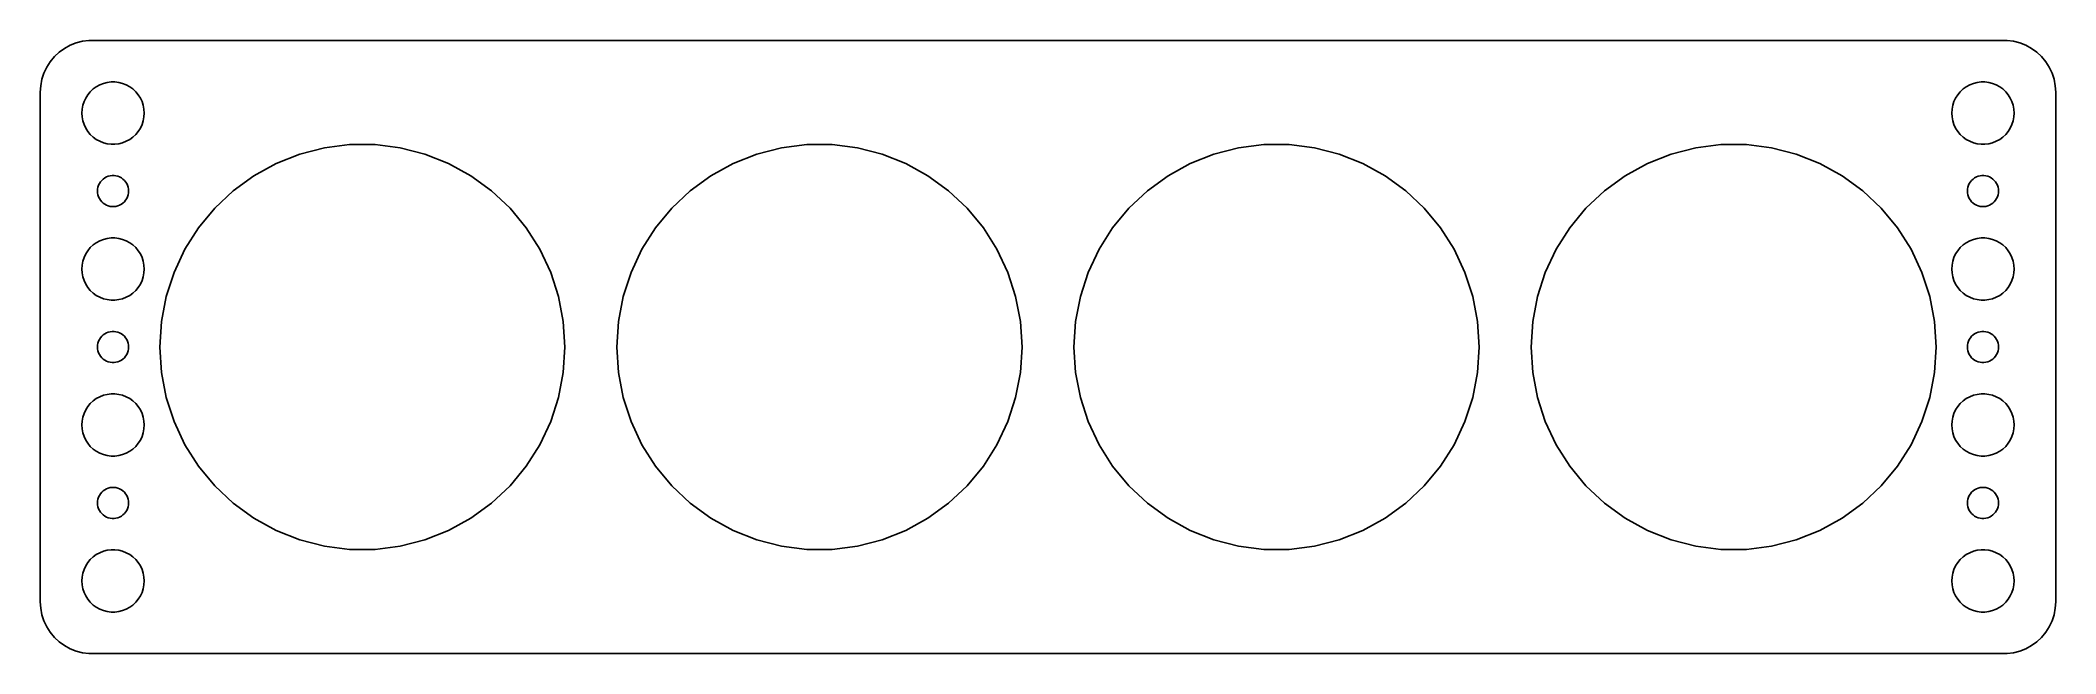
# Model space of a CAD drawing. Header units: metres. Extents: x -97 to 97, y -29 to 29.
import ezdxf

# ---------------------------------------------------------------- set-up
doc = ezdxf.new("R2010")
doc.units = ezdxf.units.M

msp = doc.modelspace()

# ---------------------------------------------------------------- linework, layer by layer
for p, q in [((-93.5451, 29.2553), (-94.1289, 29.0241)), ((-92.9369, 29.4114), (-93.5451, 29.2553)), ((-92.3139, 29.4901), (-92.9369, 29.4114)), ((92.3139, 29.4901), (-92.3139, 29.4901)), ((92.9369, 29.4114), (92.3139, 29.4901)), ((93.5451, 29.2553), (92.9369, 29.4114)), ((94.1289, 29.0241), (93.5451, 29.2553)), ((-96.0451, 27.4389), (-96.3815, 26.9088)), ((-95.6448, 27.9227), (-96.0451, 27.4389)), ((-95.1871, 28.3526), (-95.6448, 27.9227)), ((-94.6791, 28.7216), (-95.1871, 28.3526)), ((-94.1289, 29.0241), (-94.6791, 28.7216)), ((94.6791, 28.7216), (94.1289, 29.0241)), ((95.1871, 28.3526), (94.6791, 28.7216)), ((95.6448, 27.9227), (95.1871, 28.3526)), ((96.0451, 27.4389), (95.6448, 27.9227)), ((96.3815, 26.9088), (96.0451, 27.4389)), ((-96.8429, 25.7434), (-96.9606, 25.1267)), ((-96.6489, 26.3406), (-96.8429, 25.7434)), ((-96.3815, 26.9088), (-96.6489, 26.3406)), ((-91.2773, 25.2145), (-90.927, 25.3532)), ((-90.927, 25.3532), (-90.5621, 25.4469)), ((-90.5621, 25.4469), (-90.1884, 25.4941)), ((-90.1884, 25.4941), (-89.8116, 25.4941)), ((-89.8116, 25.4941), (-89.4379, 25.4469)), ((-89.4379, 25.4469), (-89.073, 25.3532)), ((-89.073, 25.3532), (-88.7227, 25.2145)), ((88.7227, 25.2145), (89.073, 25.3532)), ((89.073, 25.3532), (89.4379, 25.4469)), ((89.4379, 25.4469), (89.8116, 25.4941)), ((89.8116, 25.4941), (90.1884, 25.4941)), ((90.1884, 25.4941), (90.5621, 25.4469)), ((90.5621, 25.4469), (90.927, 25.3532)), ((90.927, 25.3532), (91.2773, 25.2145)), ((96.6489, 26.3406), (96.3815, 26.9088)), ((96.8429, 25.7434), (96.6489, 26.3406)), ((96.9606, 25.1267), (96.8429, 25.7434)), ((-96.9606, 25.1267), (-97, 24.5)), ((-97, 24.5), (-97, -24.5)), ((-92.9057, 23.2461), (-92.7893, 23.6044)), ((-92.7893, 23.6044), (-92.6289, 23.9453)), ((-92.6289, 23.9453), (-92.427, 24.2634)), ((-92.427, 24.2634), (-92.1869, 24.5536)), ((-92.1869, 24.5536), (-91.9123, 24.8115)), ((-91.9123, 24.8115), (-91.6075, 25.033)), ((-91.6075, 25.033), (-91.2773, 25.2145)), ((-88.7227, 25.2145), (-88.3925, 25.033)), ((-88.3925, 25.033), (-88.0877, 24.8115)), ((-88.0877, 24.8115), (-87.8131, 24.5536)), ((-87.8131, 24.5536), (-87.573, 24.2634)), ((-87.573, 24.2634), (-87.3711, 23.9453)), ((-87.3711, 23.9453), (-87.2107, 23.6044)), ((-87.2107, 23.6044), (-87.0943, 23.2461)), ((87.0943, 23.2461), (87.2107, 23.6044)), ((87.2107, 23.6044), (87.3711, 23.9453)), ((87.3711, 23.9453), (87.573, 24.2634)), ((87.573, 24.2634), (87.8131, 24.5536)), ((87.8131, 24.5536), (88.0877, 24.8115)), ((88.0877, 24.8115), (88.3925, 25.033)), ((88.3925, 25.033), (88.7227, 25.2145)), ((91.2773, 25.2145), (91.6075, 25.033)), ((91.6075, 25.033), (91.9123, 24.8115)), ((91.9123, 24.8115), (92.1869, 24.5536)), ((92.1869, 24.5536), (92.427, 24.2634)), ((92.427, 24.2634), (92.6289, 23.9453)), ((92.6289, 23.9453), (92.7893, 23.6044)), ((92.7893, 23.6044), (92.9057, 23.2461)), ((97, 24.5), (96.9606, 25.1267)), ((97, -24.5), (97, 24.5)), ((-93, 22.5), (-92.9763, 22.876)), ((-92.9763, 22.124), (-93, 22.5)), ((-92.9763, 22.876), (-92.9057, 23.2461)), ((-92.9057, 21.7539), (-92.9763, 22.124)), ((-92.7893, 21.3956), (-92.9057, 21.7539)), ((-92.6289, 21.0547), (-92.7893, 21.3956)), ((-87.2107, 21.3956), (-87.3711, 21.0547)), ((-87.0943, 21.7539), (-87.2107, 21.3956)), ((-87.0943, 23.2461), (-87.0237, 22.876)), ((-87.0237, 22.124), (-87.0943, 21.7539)), ((-87.0237, 22.876), (-87, 22.5)), ((-87, 22.5), (-87.0237, 22.124)), ((87, 22.5), (87.0237, 22.876)), ((87.0237, 22.124), (87, 22.5)), ((87.0237, 22.876), (87.0943, 23.2461)), ((87.0943, 21.7539), (87.0237, 22.124)), ((87.2107, 21.3956), (87.0943, 21.7539)), ((87.3711, 21.0547), (87.2107, 21.3956)), ((92.7893, 21.3956), (92.6289, 21.0547)), ((92.9057, 21.7539), (92.7893, 21.3956)), ((92.9057, 23.2461), (92.9763, 22.876)), ((92.9763, 22.124), (92.9057, 21.7539)), ((92.9763, 22.876), (93, 22.5)), ((93, 22.5), (92.9763, 22.124)), ((-92.427, 20.7366), (-92.6289, 21.0547)), ((-92.1869, 20.4464), (-92.427, 20.7366)), ((-91.9123, 20.1884), (-92.1869, 20.4464)), ((-91.6075, 19.967), (-91.9123, 20.1884)), ((-91.2773, 19.7855), (-91.6075, 19.967)), ((-90.927, 19.6468), (-91.2773, 19.7855)), ((-90.5621, 19.5531), (-90.927, 19.6468)), ((-90.1884, 19.5059), (-90.5621, 19.5531)), ((-89.8116, 19.5059), (-90.1884, 19.5059)), ((-89.4379, 19.5531), (-89.8116, 19.5059)), ((-89.073, 19.6468), (-89.4379, 19.5531)), ((-88.7227, 19.7855), (-89.073, 19.6468)), ((-88.3925, 19.967), (-88.7227, 19.7855)), ((-88.0877, 20.1884), (-88.3925, 19.967)), ((-87.8131, 20.4464), (-88.0877, 20.1884)), ((-87.573, 20.7366), (-87.8131, 20.4464)), ((-87.3711, 21.0547), (-87.573, 20.7366)), ((-69.6539, 19.1546), (-67.2244, 19.4615)), ((-67.2244, 19.4615), (-64.7756, 19.4615)), ((-64.7756, 19.4615), (-62.3461, 19.1546)), ((-25.6539, 19.1546), (-23.2244, 19.4615)), ((-23.2244, 19.4615), (-20.7756, 19.4615)), ((-20.7756, 19.4615), (-18.3461, 19.1546)), ((18.3461, 19.1546), (20.7756, 19.4615)), ((20.7756, 19.4615), (23.2244, 19.4615)), ((23.2244, 19.4615), (25.6539, 19.1546)), ((62.3461, 19.1546), (64.7756, 19.4615)), ((64.7756, 19.4615), (67.2244, 19.4615)), ((67.2244, 19.4615), (69.6539, 19.1546)), ((87.573, 20.7366), (87.3711, 21.0547)), ((87.8131, 20.4464), (87.573, 20.7366)), ((88.0877, 20.1884), (87.8131, 20.4464)), ((88.3925, 19.967), (88.0877, 20.1884)), ((88.7227, 19.7855), (88.3925, 19.967)), ((89.073, 19.6468), (88.7227, 19.7855)), ((89.4379, 19.5531), (89.073, 19.6468)), ((89.8116, 19.5059), (89.4379, 19.5531)), ((90.1884, 19.5059), (89.8116, 19.5059)), ((90.5621, 19.5531), (90.1884, 19.5059)), ((90.927, 19.6468), (90.5621, 19.5531)), ((91.2773, 19.7855), (90.927, 19.6468)), ((91.6075, 19.967), (91.2773, 19.7855)), ((91.9123, 20.1884), (91.6075, 19.967)), ((92.1869, 20.4464), (91.9123, 20.1884)), ((92.427, 20.7366), (92.1869, 20.4464)), ((92.6289, 21.0547), (92.427, 20.7366)), ((-76.4486, 16.4644), (-74.3027, 17.6441)), ((-74.3027, 17.6441), (-72.0258, 18.5456)), ((-72.0258, 18.5456), (-69.6539, 19.1546)), ((-62.3461, 19.1546), (-59.9742, 18.5456)), ((-59.9742, 18.5456), (-57.6973, 17.6441)), ((-57.6973, 17.6441), (-55.5514, 16.4644)), ((-32.4486, 16.4644), (-30.3027, 17.6441)), ((-30.3027, 17.6441), (-28.0258, 18.5456)), ((-28.0258, 18.5456), (-25.6539, 19.1546)), ((-18.3461, 19.1546), (-15.9742, 18.5456)), ((-15.9742, 18.5456), (-13.6973, 17.6441)), ((-13.6973, 17.6441), (-11.5514, 16.4644)), ((11.5514, 16.4644), (13.6973, 17.6441)), ((13.6973, 17.6441), (15.9742, 18.5456)), ((15.9742, 18.5456), (18.3461, 19.1546)), ((25.6539, 19.1546), (28.0258, 18.5456)), ((28.0258, 18.5456), (30.3027, 17.6441)), ((30.3027, 17.6441), (32.4486, 16.4644)), ((55.5514, 16.4644), (57.6973, 17.6441)), ((57.6973, 17.6441), (59.9742, 18.5456)), ((59.9742, 18.5456), (62.3461, 19.1546)), ((69.6539, 19.1546), (72.0258, 18.5456)), ((72.0258, 18.5456), (74.3027, 17.6441)), ((74.3027, 17.6441), (76.4486, 16.4644)), ((-91.4529, 15.373), (-91.3947, 15.5522)), ((-91.3947, 15.5522), (-91.3145, 15.7226)), ((-91.3145, 15.7226), (-91.2135, 15.8817)), ((-91.2135, 15.8817), (-91.0934, 16.0268)), ((-91.0934, 16.0268), (-90.9561, 16.1558)), ((-90.9561, 16.1558), (-90.8037, 16.2665)), ((-90.8037, 16.2665), (-90.6387, 16.3572)), ((-90.6387, 16.3572), (-90.4635, 16.4266)), ((-90.4635, 16.4266), (-90.2811, 16.4734)), ((-90.2811, 16.4734), (-90.0942, 16.497)), ((-90.0942, 16.497), (-89.9058, 16.497)), ((-89.9058, 16.497), (-89.7189, 16.4734)), ((-89.7189, 16.4734), (-89.5365, 16.4266)), ((-89.5365, 16.4266), (-89.3613, 16.3572)), ((-89.3613, 16.3572), (-89.1963, 16.2665)), ((-89.1963, 16.2665), (-89.0439, 16.1558)), ((-89.0439, 16.1558), (-88.9065, 16.0268)), ((-88.9065, 16.0268), (-88.7865, 15.8817)), ((-88.7865, 15.8817), (-88.6855, 15.7226)), ((-88.6855, 15.7226), (-88.6053, 15.5522)), ((-88.6053, 15.5522), (-88.5471, 15.373)), ((-78.4298, 15.025), (-76.4486, 16.4644)), ((-55.5514, 16.4644), (-53.5702, 15.025)), ((-34.4298, 15.025), (-32.4486, 16.4644)), ((-11.5514, 16.4644), (-9.57022, 15.025)), ((9.57022, 15.025), (11.5514, 16.4644)), ((32.4486, 16.4644), (34.4298, 15.025)), ((53.5702, 15.025), (55.5514, 16.4644)), ((76.4486, 16.4644), (78.4298, 15.025)), ((88.5471, 15.373), (88.6053, 15.5522)), ((88.6053, 15.5522), (88.6855, 15.7226)), ((88.6855, 15.7226), (88.7865, 15.8817)), ((88.7865, 15.8817), (88.9065, 16.0268)), ((88.9065, 16.0268), (89.0439, 16.1558)), ((89.0439, 16.1558), (89.1963, 16.2665)), ((89.1963, 16.2665), (89.3613, 16.3572)), ((89.3613, 16.3572), (89.5365, 16.4266)), ((89.5365, 16.4266), (89.7189, 16.4734)), ((89.7189, 16.4734), (89.9058, 16.497)), ((89.9058, 16.497), (90.0942, 16.497)), ((90.0942, 16.497), (90.2811, 16.4734)), ((90.2811, 16.4734), (90.4635, 16.4266)), ((90.4635, 16.4266), (90.6387, 16.3572)), ((90.6387, 16.3572), (90.8037, 16.2665)), ((90.8037, 16.2665), (90.9561, 16.1558)), ((90.9561, 16.1558), (91.0934, 16.0268)), ((91.0934, 16.0268), (91.2135, 15.8817)), ((91.2135, 15.8817), (91.3145, 15.7226)), ((91.3145, 15.7226), (91.3947, 15.5522)), ((91.3947, 15.5522), (91.4529, 15.373)), ((-91.5, 15), (-91.4882, 15.188)), ((-91.4882, 14.812), (-91.5, 15)), ((-91.4882, 15.188), (-91.4529, 15.373)), ((-91.4529, 14.627), (-91.4882, 14.812)), ((-91.3947, 14.4478), (-91.4529, 14.627)), ((-91.3145, 14.2774), (-91.3947, 14.4478)), ((-91.2135, 14.1183), (-91.3145, 14.2774)), ((-91.0934, 13.9732), (-91.2135, 14.1183)), ((-90.9561, 13.8442), (-91.0934, 13.9732)), ((-90.8037, 13.7335), (-90.9561, 13.8442)), ((-90.6387, 13.6427), (-90.8037, 13.7335)), ((-90.4635, 13.5734), (-90.6387, 13.6427)), ((-89.3613, 13.6427), (-89.5365, 13.5734)), ((-89.1963, 13.7335), (-89.3613, 13.6427)), ((-89.0439, 13.8442), (-89.1963, 13.7335)), ((-88.9065, 13.9732), (-89.0439, 13.8442)), ((-88.7865, 14.1183), (-88.9065, 13.9732)), ((-88.6855, 14.2774), (-88.7865, 14.1183)), ((-88.6053, 14.4478), (-88.6855, 14.2774)), ((-88.5471, 14.627), (-88.6053, 14.4478)), ((-88.5471, 15.373), (-88.5118, 15.188)), ((-88.5118, 14.812), (-88.5471, 14.627)), ((-88.5118, 15.188), (-88.5, 15)), ((-88.5, 15), (-88.5118, 14.812)), ((-80.2149, 13.3487), (-78.4298, 15.025)), ((-53.5702, 15.025), (-51.7851, 13.3487)), ((-36.2149, 13.3487), (-34.4298, 15.025)), ((-9.57022, 15.025), (-7.78511, 13.3487)), ((7.78511, 13.3487), (9.57022, 15.025)), ((34.4298, 15.025), (36.2149, 13.3487)), ((51.7851, 13.3487), (53.5702, 15.025)), ((78.4298, 15.025), (80.2149, 13.3487)), ((88.5, 15), (88.5118, 15.188)), ((88.5118, 14.812), (88.5, 15)), ((88.5118, 15.188), (88.5471, 15.373)), ((88.5471, 14.627), (88.5118, 14.812)), ((88.6053, 14.4478), (88.5471, 14.627)), ((88.6855, 14.2774), (88.6053, 14.4478)), ((88.7865, 14.1183), (88.6855, 14.2774)), ((88.9065, 13.9732), (88.7865, 14.1183)), ((89.0439, 13.8442), (88.9065, 13.9732)), ((89.1963, 13.7335), (89.0439, 13.8442)), ((89.3613, 13.6427), (89.1963, 13.7335)), ((89.5365, 13.5734), (89.3613, 13.6427)), ((90.6387, 13.6427), (90.4635, 13.5734)), ((90.8037, 13.7335), (90.6387, 13.6427)), ((90.9561, 13.8442), (90.8037, 13.7335)), ((91.0934, 13.9732), (90.9561, 13.8442)), ((91.2135, 14.1183), (91.0934, 13.9732)), ((91.3145, 14.2774), (91.2135, 14.1183)), ((91.3947, 14.4478), (91.3145, 14.2774)), ((91.4529, 14.627), (91.3947, 14.4478)), ((91.4529, 15.373), (91.4882, 15.188)), ((91.4882, 14.812), (91.4529, 14.627)), ((91.4882, 15.188), (91.5, 15)), ((91.5, 15), (91.4882, 14.812)), ((-90.2811, 13.5266), (-90.4635, 13.5734)), ((-90.0942, 13.5029), (-90.2811, 13.5266)), ((-89.9058, 13.5029), (-90.0942, 13.5029)), ((-89.7189, 13.5266), (-89.9058, 13.5029)), ((-89.5365, 13.5734), (-89.7189, 13.5266)), ((-81.7758, 11.4618), (-80.2149, 13.3487)), ((-51.7851, 13.3487), (-50.2242, 11.4618)), ((-37.7758, 11.4618), (-36.2149, 13.3487)), ((-7.78511, 13.3487), (-6.22417, 11.4618)), ((6.22417, 11.4618), (7.78511, 13.3487)), ((36.2149, 13.3487), (37.7758, 11.4618)), ((50.2242, 11.4618), (51.7851, 13.3487)), ((80.2149, 13.3487), (81.7758, 11.4618)), ((89.7189, 13.5266), (89.5365, 13.5734)), ((89.9058, 13.5029), (89.7189, 13.5266)), ((90.0942, 13.5029), (89.9058, 13.5029)), ((90.2811, 13.5266), (90.0942, 13.5029)), ((90.4635, 13.5734), (90.2811, 13.5266)), ((-92.1869, 9.55363), (-91.9123, 9.81154)), ((-91.9123, 9.81154), (-91.6075, 10.033)), ((-91.6075, 10.033), (-91.2773, 10.2145)), ((-91.2773, 10.2145), (-90.927, 10.3532)), ((-90.927, 10.3532), (-90.5621, 10.4469)), ((-90.5621, 10.4469), (-90.1884, 10.4941)), ((-90.1884, 10.4941), (-89.8116, 10.4941)), ((-89.8116, 10.4941), (-89.4379, 10.4469)), ((-89.4379, 10.4469), (-89.073, 10.3532)), ((-89.073, 10.3532), (-88.7227, 10.2145)), ((-88.7227, 10.2145), (-88.3925, 10.033)), ((-88.3925, 10.033), (-88.0877, 9.81154)), ((-88.0877, 9.81154), (-87.8131, 9.55363)), ((-83.088, 9.3942), (-81.7758, 11.4618)), ((-50.2242, 11.4618), (-48.912, 9.3942)), ((-39.088, 9.3942), (-37.7758, 11.4618)), ((-6.22417, 11.4618), (-4.91202, 9.3942)), ((4.91202, 9.3942), (6.22417, 11.4618)), ((37.7758, 11.4618), (39.088, 9.3942)), ((48.912, 9.3942), (50.2242, 11.4618)), ((81.7758, 11.4618), (83.088, 9.3942)), ((87.8131, 9.55363), (88.0877, 9.81154)), ((88.0877, 9.81154), (88.3925, 10.033)), ((88.3925, 10.033), (88.7227, 10.2145)), ((88.7227, 10.2145), (89.073, 10.3532)), ((89.073, 10.3532), (89.4379, 10.4469)), ((89.4379, 10.4469), (89.8116, 10.4941)), ((89.8116, 10.4941), (90.1884, 10.4941)), ((90.1884, 10.4941), (90.5621, 10.4469)), ((90.5621, 10.4469), (90.927, 10.3532)), ((90.927, 10.3532), (91.2773, 10.2145)), ((91.2773, 10.2145), (91.6075, 10.033)), ((91.6075, 10.033), (91.9123, 9.81154)), ((91.9123, 9.81154), (92.1869, 9.55363)), ((-93, 7.5), (-92.9763, 7.87599)), ((-92.9763, 7.87599), (-92.9057, 8.24606)), ((-92.9057, 8.24606), (-92.7893, 8.60437)), ((-92.7893, 8.60437), (-92.6289, 8.94525)), ((-92.6289, 8.94525), (-92.427, 9.26335)), ((-92.427, 9.26335), (-92.1869, 9.55363)), ((-87.8131, 9.55363), (-87.573, 9.26335)), ((-87.573, 9.26335), (-87.3711, 8.94525)), ((-87.3711, 8.94525), (-87.2107, 8.60437)), ((-87.2107, 8.60437), (-87.0943, 8.24606)), ((-87.0943, 8.24606), (-87.0237, 7.87599)), ((-87.0237, 7.87599), (-87, 7.5)), ((-84.1306, 7.17842), (-83.088, 9.3942)), ((-48.912, 9.3942), (-47.8694, 7.17842)), ((-40.1306, 7.17842), (-39.088, 9.3942)), ((-4.91202, 9.3942), (-3.86935, 7.17842)), ((3.86935, 7.17842), (4.91202, 9.3942)), ((39.088, 9.3942), (40.1306, 7.17842)), ((47.8694, 7.17842), (48.912, 9.3942)), ((83.088, 9.3942), (84.1306, 7.17842)), ((87, 7.5), (87.0237, 7.87599)), ((87.0237, 7.87599), (87.0943, 8.24606)), ((87.0943, 8.24606), (87.2107, 8.60437)), ((87.2107, 8.60437), (87.3711, 8.94525)), ((87.3711, 8.94525), (87.573, 9.26335)), ((87.573, 9.26335), (87.8131, 9.55363)), ((92.1869, 9.55363), (92.427, 9.26335)), ((92.427, 9.26335), (92.6289, 8.94525)), ((92.6289, 8.94525), (92.7893, 8.60437)), ((92.7893, 8.60437), (92.9057, 8.24606)), ((92.9057, 8.24606), (92.9763, 7.87599)), ((92.9763, 7.87599), (93, 7.5)), ((-92.9763, 7.12399), (-93, 7.5)), ((-92.9057, 6.75392), (-92.9763, 7.12399)), ((-92.7893, 6.39561), (-92.9057, 6.75392)), ((-92.6289, 6.05473), (-92.7893, 6.39561)), ((-92.427, 5.73663), (-92.6289, 6.05473)), ((-87.3711, 6.05473), (-87.573, 5.73663)), ((-87.2107, 6.39561), (-87.3711, 6.05473)), ((-87.0943, 6.75392), (-87.2107, 6.39561)), ((-87.0237, 7.12399), (-87.0943, 6.75392)), ((-87, 7.5), (-87.0237, 7.12399)), ((-84.8874, 4.84944), (-84.1306, 7.17842)), ((-47.8694, 7.17842), (-47.1126, 4.84944)), ((-40.8874, 4.84944), (-40.1306, 7.17842)), ((-3.86935, 7.17842), (-3.11263, 4.84944)), ((3.11263, 4.84944), (3.86935, 7.17842)), ((40.1306, 7.17842), (40.8874, 4.84944)), ((47.1126, 4.84944), (47.8694, 7.17842)), ((84.1306, 7.17842), (84.8874, 4.84944)), ((87.0237, 7.12399), (87, 7.5)), ((87.0943, 6.75392), (87.0237, 7.12399)), ((87.2107, 6.39561), (87.0943, 6.75392)), ((87.3711, 6.05473), (87.2107, 6.39561)), ((87.573, 5.73663), (87.3711, 6.05473)), ((92.6289, 6.05473), (92.427, 5.73663)), ((92.7893, 6.39561), (92.6289, 6.05473)), ((92.9057, 6.75392), (92.7893, 6.39561)), ((92.9763, 7.12399), (92.9057, 6.75392)), ((93, 7.5), (92.9763, 7.12399)), ((-92.1869, 5.44635), (-92.427, 5.73663)), ((-91.9123, 5.18845), (-92.1869, 5.44635)), ((-91.6075, 4.96701), (-91.9123, 5.18845)), ((-91.2773, 4.78551), (-91.6075, 4.96701)), ((-90.927, 4.64682), (-91.2773, 4.78551)), ((-90.5621, 4.55313), (-90.927, 4.64682)), ((-90.1884, 4.50591), (-90.5621, 4.55313)), ((-89.8116, 4.50591), (-90.1884, 4.50591)), ((-89.4379, 4.55313), (-89.8116, 4.50591)), ((-89.073, 4.64682), (-89.4379, 4.55313)), ((-88.7227, 4.78551), (-89.073, 4.64682)), ((-88.3925, 4.96701), (-88.7227, 4.78551)), ((-88.0877, 5.18845), (-88.3925, 4.96701)), ((-87.8131, 5.44635), (-88.0877, 5.18845)), ((-87.573, 5.73663), (-87.8131, 5.44635)), ((-85.3462, 2.44398), (-84.8874, 4.84944)), ((-47.1126, 4.84944), (-46.6538, 2.44398)), ((-41.3462, 2.44398), (-40.8874, 4.84944)), ((-3.11263, 4.84944), (-2.65376, 2.44398)), ((2.65376, 2.44398), (3.11263, 4.84944)), ((40.8874, 4.84944), (41.3462, 2.44398)), ((46.6538, 2.44398), (47.1126, 4.84944)), ((84.8874, 4.84944), (85.3462, 2.44398)), ((87.8131, 5.44635), (87.573, 5.73663)), ((88.0877, 5.18845), (87.8131, 5.44635)), ((88.3925, 4.96701), (88.0877, 5.18845)), ((88.7227, 4.78551), (88.3925, 4.96701)), ((89.073, 4.64682), (88.7227, 4.78551)), ((89.4379, 4.55313), (89.073, 4.64682)), ((89.8116, 4.50591), (89.4379, 4.55313)), ((90.1884, 4.50591), (89.8116, 4.50591)), ((90.5621, 4.55313), (90.1884, 4.50591)), ((90.927, 4.64682), (90.5621, 4.55313)), ((91.2773, 4.78551), (90.927, 4.64682)), ((91.6075, 4.96701), (91.2773, 4.78551)), ((91.9123, 5.18845), (91.6075, 4.96701)), ((92.1869, 5.44635), (91.9123, 5.18845)), ((92.427, 5.73663), (92.1869, 5.44635)), ((-85.5, 0), (-85.3462, 2.44398)), ((-46.6538, 2.44398), (-46.5, 0)), ((-41.5, 0), (-41.3462, 2.44398)), ((-2.65376, 2.44398), (-2.5, 0)), ((2.5, 0), (2.65376, 2.44398)), ((41.3462, 2.44398), (41.5, 0)), ((46.5, 0), (46.6538, 2.44398)), ((85.3462, 2.44398), (85.5, 0)), ((-91.5, 0), (-91.4882, 0.187988)), ((-91.4882, -0.187988), (-91.5, 0)), ((-91.4882, 0.187988), (-91.4529, 0.373032)), ((-91.4529, 0.373032), (-91.3947, 0.552185)), ((-91.3947, 0.552185), (-91.3145, 0.722626)), ((-91.3145, 0.722626), (-91.2135, 0.881668)), ((-91.2135, 0.881668), (-91.0934, 1.02681)), ((-91.0934, 1.02681), (-90.9561, 1.15576)), ((-90.9561, 1.15576), (-90.8037, 1.26648)), ((-90.8037, 1.26648), (-90.6387, 1.35724)), ((-90.6387, 1.35724), (-90.4635, 1.42657)), ((-90.4635, 1.42657), (-90.2811, 1.47342)), ((-90.2811, 1.47342), (-90.0942, 1.49704)), ((-90.0942, 1.49704), (-89.9058, 1.49704)), ((-89.9058, 1.49704), (-89.7189, 1.47342)), ((-89.7189, 1.47342), (-89.5365, 1.42657)), ((-89.5365, 1.42657), (-89.3613, 1.35724)), ((-89.3613, 1.35724), (-89.1963, 1.26648)), ((-89.1963, 1.26648), (-89.0439, 1.15576)), ((-89.0439, 1.15576), (-88.9065, 1.02681)), ((-88.9065, 1.02681), (-88.7865, 0.881668)), ((-88.7865, 0.881668), (-88.6855, 0.722626)), ((-88.6855, 0.722626), (-88.6053, 0.552185)), ((-88.6053, 0.552185), (-88.5471, 0.373032)), ((-88.5471, 0.373032), (-88.5118, 0.187988)), ((-88.5118, 0.187988), (-88.5, 0)), ((-88.5, 0), (-88.5118, -0.187988)), ((-85.3462, -2.44398), (-85.5, 0)), ((-46.5, 0), (-46.6538, -2.44398)), ((-41.3462, -2.44398), (-41.5, 0)), ((-2.5, 0), (-2.65376, -2.44398)), ((2.65376, -2.44398), (2.5, 0)), ((41.5, 0), (41.3462, -2.44398)), ((46.6538, -2.44398), (46.5, 0)), ((85.5, 0), (85.3462, -2.44398)), ((88.5, 0), (88.5118, 0.187988)), ((88.5118, -0.187988), (88.5, 0)), ((88.5118, 0.187988), (88.5471, 0.373032)), ((88.5471, 0.373032), (88.6053, 0.552185)), ((88.6053, 0.552185), (88.6855, 0.722626)), ((88.6855, 0.722626), (88.7865, 0.881668)), ((88.7865, 0.881668), (88.9065, 1.02681)), ((88.9065, 1.02681), (89.0439, 1.15576)), ((89.0439, 1.15576), (89.1963, 1.26648)), ((89.1963, 1.26648), (89.3613, 1.35724)), ((89.3613, 1.35724), (89.5365, 1.42657)), ((89.5365, 1.42657), (89.7189, 1.47342)), ((89.7189, 1.47342), (89.9058, 1.49704)), ((89.9058, 1.49704), (90.0942, 1.49704)), ((90.0942, 1.49704), (90.2811, 1.47342)), ((90.2811, 1.47342), (90.4635, 1.42657)), ((90.4635, 1.42657), (90.6387, 1.35724)), ((90.6387, 1.35724), (90.8037, 1.26648)), ((90.8037, 1.26648), (90.9561, 1.15576)), ((90.9561, 1.15576), (91.0934, 1.02681)), ((91.0934, 1.02681), (91.2135, 0.881668)), ((91.2135, 0.881668), (91.3145, 0.722626)), ((91.3145, 0.722626), (91.3947, 0.552185)), ((91.3947, 0.552185), (91.4529, 0.373032)), ((91.4529, 0.373032), (91.4882, 0.187988)), ((91.4882, 0.187988), (91.5, 0)), ((91.5, 0), (91.4882, -0.187988)), ((-91.4529, -0.373032), (-91.4882, -0.187988)), ((-91.3947, -0.552185), (-91.4529, -0.373032)), ((-91.3145, -0.722626), (-91.3947, -0.552185)), ((-91.2135, -0.881668), (-91.3145, -0.722626)), ((-91.0934, -1.02681), (-91.2135, -0.881668)), ((-90.9561, -1.15576), (-91.0934, -1.02681)), ((-90.8037, -1.26648), (-90.9561, -1.15576)), ((-90.6387, -1.35724), (-90.8037, -1.26648)), ((-90.4635, -1.42657), (-90.6387, -1.35724)), ((-90.2811, -1.47342), (-90.4635, -1.42657)), ((-90.0942, -1.49704), (-90.2811, -1.47342)), ((-89.9058, -1.49704), (-90.0942, -1.49704)), ((-89.7189, -1.47342), (-89.9058, -1.49704)), ((-89.5365, -1.42657), (-89.7189, -1.47342)), ((-89.3613, -1.35724), (-89.5365, -1.42657)), ((-89.1963, -1.26648), (-89.3613, -1.35724)), ((-89.0439, -1.15576), (-89.1963, -1.26648)), ((-88.9065, -1.02681), (-89.0439, -1.15576)), ((-88.7865, -0.881668), (-88.9065, -1.02681)), ((-88.6855, -0.722626), (-88.7865, -0.881668)), ((-88.6053, -0.552185), (-88.6855, -0.722626)), ((-88.5471, -0.373032), (-88.6053, -0.552185)), ((-88.5118, -0.187988), (-88.5471, -0.373032)), ((88.5471, -0.373032), (88.5118, -0.187988)), ((88.6053, -0.552185), (88.5471, -0.373032)), ((88.6855, -0.722626), (88.6053, -0.552185)), ((88.7865, -0.881668), (88.6855, -0.722626)), ((88.9065, -1.02681), (88.7865, -0.881668)), ((89.0439, -1.15576), (88.9065, -1.02681)), ((89.1963, -1.26648), (89.0439, -1.15576)), ((89.3613, -1.35724), (89.1963, -1.26648)), ((89.5365, -1.42657), (89.3613, -1.35724)), ((89.7189, -1.47342), (89.5365, -1.42657)), ((89.9058, -1.49704), (89.7189, -1.47342)), ((90.0942, -1.49704), (89.9058, -1.49704)), ((90.2811, -1.47342), (90.0942, -1.49704)), ((90.4635, -1.42657), (90.2811, -1.47342)), ((90.6387, -1.35724), (90.4635, -1.42657)), ((90.8037, -1.26648), (90.6387, -1.35724)), ((90.9561, -1.15576), (90.8037, -1.26648)), ((91.0934, -1.02681), (90.9561, -1.15576)), ((91.2135, -0.881668), (91.0934, -1.02681)), ((91.3145, -0.722626), (91.2135, -0.881668)), ((91.3947, -0.552185), (91.3145, -0.722626)), ((91.4529, -0.373032), (91.3947, -0.552185)), ((91.4882, -0.187988), (91.4529, -0.373032)), ((-84.8874, -4.84944), (-85.3462, -2.44398)), ((-46.6538, -2.44398), (-47.1126, -4.84944)), ((-40.8874, -4.84944), (-41.3462, -2.44398)), ((-2.65376, -2.44398), (-3.11263, -4.84944)), ((3.11263, -4.84944), (2.65376, -2.44398)), ((41.3462, -2.44398), (40.8874, -4.84944)), ((47.1126, -4.84944), (46.6538, -2.44398)), ((85.3462, -2.44398), (84.8874, -4.84944)), ((-92.6289, -6.05473), (-92.427, -5.73663)), ((-92.427, -5.73663), (-92.1869, -5.44635)), ((-92.1869, -5.44635), (-91.9123, -5.18845)), ((-91.9123, -5.18845), (-91.6075, -4.96701)), ((-91.6075, -4.96701), (-91.2773, -4.78551)), ((-91.2773, -4.78551), (-90.927, -4.64682)), ((-90.927, -4.64682), (-90.5621, -4.55313)), ((-90.5621, -4.55313), (-90.1884, -4.50591)), ((-90.1884, -4.50591), (-89.8116, -4.50591)), ((-89.8116, -4.50591), (-89.4379, -4.55313)), ((-89.4379, -4.55313), (-89.073, -4.64682)), ((-89.073, -4.64682), (-88.7227, -4.78551)), ((-88.7227, -4.78551), (-88.3925, -4.96701)), ((-88.3925, -4.96701), (-88.0877, -5.18845)), ((-88.0877, -5.18845), (-87.8131, -5.44635)), ((-87.8131, -5.44635), (-87.573, -5.73663)), ((-87.573, -5.73663), (-87.3711, -6.05473)), ((-84.1306, -7.17842), (-84.8874, -4.84944)), ((-47.1126, -4.84944), (-47.8694, -7.17842)), ((-40.1306, -7.17842), (-40.8874, -4.84944)), ((-3.11263, -4.84944), (-3.86935, -7.17842)), ((3.86935, -7.17842), (3.11263, -4.84944)), ((40.8874, -4.84944), (40.1306, -7.17842)), ((47.8694, -7.17842), (47.1126, -4.84944)), ((84.8874, -4.84944), (84.1306, -7.17842)), ((87.3711, -6.05473), (87.573, -5.73663)), ((87.573, -5.73663), (87.8131, -5.44635)), ((87.8131, -5.44635), (88.0877, -5.18845)), ((88.0877, -5.18845), (88.3925, -4.96701)), ((88.3925, -4.96701), (88.7227, -4.78551)), ((88.7227, -4.78551), (89.073, -4.64682)), ((89.073, -4.64682), (89.4379, -4.55313)), ((89.4379, -4.55313), (89.8116, -4.50591)), ((89.8116, -4.50591), (90.1884, -4.50591)), ((90.1884, -4.50591), (90.5621, -4.55313)), ((90.5621, -4.55313), (90.927, -4.64682)), ((90.927, -4.64682), (91.2773, -4.78551)), ((91.2773, -4.78551), (91.6075, -4.96701)), ((91.6075, -4.96701), (91.9123, -5.18845)), ((91.9123, -5.18845), (92.1869, -5.44635)), ((92.1869, -5.44635), (92.427, -5.73663)), ((92.427, -5.73663), (92.6289, -6.05473)), ((-93, -7.5), (-92.9763, -7.12399)), ((-92.9763, -7.87599), (-93, -7.5)), ((-92.9763, -7.12399), (-92.9057, -6.75392)), ((-92.9057, -6.75392), (-92.7893, -6.39561)), ((-92.7893, -6.39561), (-92.6289, -6.05473)), ((-87.3711, -6.05473), (-87.2107, -6.39561)), ((-87.2107, -6.39561), (-87.0943, -6.75392)), ((-87.0943, -6.75392), (-87.0237, -7.12399)), ((-87.0237, -7.12399), (-87, -7.5)), ((-87, -7.5), (-87.0237, -7.87599)), ((-83.088, -9.3942), (-84.1306, -7.17842)), ((-47.8694, -7.17842), (-48.912, -9.3942)), ((-39.088, -9.3942), (-40.1306, -7.17842)), ((-3.86935, -7.17842), (-4.91202, -9.3942)), ((4.91202, -9.3942), (3.86935, -7.17842)), ((40.1306, -7.17842), (39.088, -9.3942)), ((48.912, -9.3942), (47.8694, -7.17842)), ((84.1306, -7.17842), (83.088, -9.3942)), ((87, -7.5), (87.0237, -7.12399)), ((87.0237, -7.87599), (87, -7.5)), ((87.0237, -7.12399), (87.0943, -6.75392)), ((87.0943, -6.75392), (87.2107, -6.39561)), ((87.2107, -6.39561), (87.3711, -6.05473)), ((92.6289, -6.05473), (92.7893, -6.39561)), ((92.7893, -6.39561), (92.9057, -6.75392)), ((92.9057, -6.75392), (92.9763, -7.12399)), ((92.9763, -7.12399), (93, -7.5)), ((93, -7.5), (92.9763, -7.87599)), ((-92.9057, -8.24606), (-92.9763, -7.87599)), ((-92.7893, -8.60437), (-92.9057, -8.24606)), ((-92.6289, -8.94525), (-92.7893, -8.60437)), ((-92.427, -9.26335), (-92.6289, -8.94525)), ((-92.1869, -9.55363), (-92.427, -9.26335)), ((-91.9123, -9.81154), (-92.1869, -9.55363)), ((-87.8131, -9.55363), (-88.0877, -9.81154)), ((-87.573, -9.26335), (-87.8131, -9.55363)), ((-87.3711, -8.94525), (-87.573, -9.26335)), ((-87.2107, -8.60437), (-87.3711, -8.94525)), ((-87.0943, -8.24606), (-87.2107, -8.60437)), ((-87.0237, -7.87599), (-87.0943, -8.24606)), ((-81.7758, -11.4618), (-83.088, -9.3942)), ((-48.912, -9.3942), (-50.2242, -11.4618)), ((-37.7758, -11.4618), (-39.088, -9.3942)), ((-4.91202, -9.3942), (-6.22417, -11.4618)), ((6.22417, -11.4618), (4.91202, -9.3942)), ((39.088, -9.3942), (37.7758, -11.4618)), ((50.2242, -11.4618), (48.912, -9.3942)), ((83.088, -9.3942), (81.7758, -11.4618)), ((87.0943, -8.24606), (87.0237, -7.87599)), ((87.2107, -8.60437), (87.0943, -8.24606)), ((87.3711, -8.94525), (87.2107, -8.60437)), ((87.573, -9.26335), (87.3711, -8.94525)), ((87.8131, -9.55363), (87.573, -9.26335)), ((88.0877, -9.81154), (87.8131, -9.55363)), ((92.1869, -9.55363), (91.9123, -9.81154)), ((92.427, -9.26335), (92.1869, -9.55363)), ((92.6289, -8.94525), (92.427, -9.26335)), ((92.7893, -8.60437), (92.6289, -8.94525)), ((92.9057, -8.24606), (92.7893, -8.60437)), ((92.9763, -7.87599), (92.9057, -8.24606)), ((-91.6075, -10.033), (-91.9123, -9.81154)), ((-91.2773, -10.2145), (-91.6075, -10.033)), ((-90.927, -10.3532), (-91.2773, -10.2145)), ((-90.5621, -10.4469), (-90.927, -10.3532)), ((-90.1884, -10.4941), (-90.5621, -10.4469)), ((-89.8116, -10.4941), (-90.1884, -10.4941)), ((-89.4379, -10.4469), (-89.8116, -10.4941)), ((-89.073, -10.3532), (-89.4379, -10.4469)), ((-88.7227, -10.2145), (-89.073, -10.3532)), ((-88.3925, -10.033), (-88.7227, -10.2145)), ((-88.0877, -9.81154), (-88.3925, -10.033)), ((-80.2149, -13.3487), (-81.7758, -11.4618)), ((-50.2242, -11.4618), (-51.7851, -13.3487)), ((-36.2149, -13.3487), (-37.7758, -11.4618)), ((-6.22417, -11.4618), (-7.78511, -13.3487)), ((7.78511, -13.3487), (6.22417, -11.4618)), ((37.7758, -11.4618), (36.2149, -13.3487)), ((51.7851, -13.3487), (50.2242, -11.4618)), ((81.7758, -11.4618), (80.2149, -13.3487)), ((88.3925, -10.033), (88.0877, -9.81154)), ((88.7227, -10.2145), (88.3925, -10.033)), ((89.073, -10.3532), (88.7227, -10.2145)), ((89.4379, -10.4469), (89.073, -10.3532)), ((89.8116, -10.4941), (89.4379, -10.4469)), ((90.1884, -10.4941), (89.8116, -10.4941)), ((90.5621, -10.4469), (90.1884, -10.4941)), ((90.927, -10.3532), (90.5621, -10.4469)), ((91.2773, -10.2145), (90.927, -10.3532)), ((91.6075, -10.033), (91.2773, -10.2145)), ((91.9123, -9.81154), (91.6075, -10.033)), ((-90.6387, -13.6427), (-90.4635, -13.5734)), ((-90.4635, -13.5734), (-90.2811, -13.5266)), ((-90.2811, -13.5266), (-90.0942, -13.5029)), ((-90.0942, -13.5029), (-89.9058, -13.5029)), ((-89.9058, -13.5029), (-89.7189, -13.5266)), ((-89.7189, -13.5266), (-89.5365, -13.5734)), ((-89.5365, -13.5734), (-89.3613, -13.6427)), ((-78.4298, -15.025), (-80.2149, -13.3487)), ((-51.7851, -13.3487), (-53.5702, -15.025)), ((-34.4298, -15.025), (-36.2149, -13.3487)), ((-7.78511, -13.3487), (-9.57022, -15.025)), ((9.57022, -15.025), (7.78511, -13.3487)), ((36.2149, -13.3487), (34.4298, -15.025)), ((53.5702, -15.025), (51.7851, -13.3487)), ((80.2149, -13.3487), (78.4298, -15.025)), ((89.3613, -13.6427), (89.5365, -13.5734)), ((89.5365, -13.5734), (89.7189, -13.5266)), ((89.7189, -13.5266), (89.9058, -13.5029)), ((89.9058, -13.5029), (90.0942, -13.5029)), ((90.0942, -13.5029), (90.2811, -13.5266)), ((90.2811, -13.5266), (90.4635, -13.5734)), ((90.4635, -13.5734), (90.6387, -13.6427)), ((-91.5, -15), (-91.4882, -14.812)), ((-91.4882, -15.188), (-91.5, -15)), ((-91.4882, -14.812), (-91.4529, -14.627)), ((-91.4529, -15.373), (-91.4882, -15.188)), ((-91.4529, -14.627), (-91.3947, -14.4478)), ((-91.3947, -15.5522), (-91.4529, -15.373)), ((-91.3947, -14.4478), (-91.3145, -14.2774)), ((-91.3145, -14.2774), (-91.2135, -14.1183)), ((-91.2135, -14.1183), (-91.0934, -13.9732)), ((-91.0934, -13.9732), (-90.9561, -13.8442)), ((-90.9561, -13.8442), (-90.8037, -13.7335)), ((-90.8037, -13.7335), (-90.6387, -13.6427)), ((-89.3613, -13.6427), (-89.1963, -13.7335)), ((-89.1963, -13.7335), (-89.0439, -13.8442)), ((-89.0439, -13.8442), (-88.9065, -13.9732)), ((-88.9065, -13.9732), (-88.7865, -14.1183)), ((-88.7865, -14.1183), (-88.6855, -14.2774)), ((-88.6855, -14.2774), (-88.6053, -14.4478)), ((-88.6053, -14.4478), (-88.5471, -14.627)), ((-88.5471, -15.373), (-88.6053, -15.5522)), ((-88.5471, -14.627), (-88.5118, -14.812)), ((-88.5118, -15.188), (-88.5471, -15.373)), ((-88.5118, -14.812), (-88.5, -15)), ((-88.5, -15), (-88.5118, -15.188)), ((-76.4486, -16.4644), (-78.4298, -15.025)), ((-53.5702, -15.025), (-55.5514, -16.4644)), ((-32.4486, -16.4644), (-34.4298, -15.025)), ((-9.57022, -15.025), (-11.5514, -16.4644)), ((11.5514, -16.4644), (9.57022, -15.025)), ((34.4298, -15.025), (32.4486, -16.4644)), ((55.5514, -16.4644), (53.5702, -15.025)), ((78.4298, -15.025), (76.4486, -16.4644)), ((88.5, -15), (88.5118, -14.812)), ((88.5118, -15.188), (88.5, -15)), ((88.5118, -14.812), (88.5471, -14.627)), ((88.5471, -15.373), (88.5118, -15.188)), ((88.5471, -14.627), (88.6053, -14.4478)), ((88.6053, -15.5522), (88.5471, -15.373)), ((88.6053, -14.4478), (88.6855, -14.2774)), ((88.6855, -14.2774), (88.7865, -14.1183)), ((88.7865, -14.1183), (88.9065, -13.9732)), ((88.9065, -13.9732), (89.0439, -13.8442)), ((89.0439, -13.8442), (89.1963, -13.7335)), ((89.1963, -13.7335), (89.3613, -13.6427)), ((90.6387, -13.6427), (90.8037, -13.7335)), ((90.8037, -13.7335), (90.9561, -13.8442)), ((90.9561, -13.8442), (91.0934, -13.9732)), ((91.0934, -13.9732), (91.2135, -14.1183)), ((91.2135, -14.1183), (91.3145, -14.2774)), ((91.3145, -14.2774), (91.3947, -14.4478)), ((91.3947, -14.4478), (91.4529, -14.627)), ((91.4529, -15.373), (91.3947, -15.5522)), ((91.4529, -14.627), (91.4882, -14.812)), ((91.4882, -15.188), (91.4529, -15.373)), ((91.4882, -14.812), (91.5, -15)), ((91.5, -15), (91.4882, -15.188)), ((-91.3145, -15.7226), (-91.3947, -15.5522)), ((-91.2135, -15.8817), (-91.3145, -15.7226)), ((-91.0934, -16.0268), (-91.2135, -15.8817)), ((-90.9561, -16.1558), (-91.0934, -16.0268)), ((-90.8037, -16.2665), (-90.9561, -16.1558)), ((-90.6387, -16.3572), (-90.8037, -16.2665)), ((-90.4635, -16.4266), (-90.6387, -16.3572)), ((-90.2811, -16.4734), (-90.4635, -16.4266)), ((-90.0942, -16.497), (-90.2811, -16.4734)), ((-89.9058, -16.497), (-90.0942, -16.497)), ((-89.7189, -16.4734), (-89.9058, -16.497)), ((-89.5365, -16.4266), (-89.7189, -16.4734)), ((-89.3613, -16.3572), (-89.5365, -16.4266)), ((-89.1963, -16.2665), (-89.3613, -16.3572)), ((-89.0439, -16.1558), (-89.1963, -16.2665)), ((-88.9065, -16.0268), (-89.0439, -16.1558)), ((-88.7865, -15.8817), (-88.9065, -16.0268)), ((-88.6855, -15.7226), (-88.7865, -15.8817)), ((-88.6053, -15.5522), (-88.6855, -15.7226)), ((-74.3027, -17.6441), (-76.4486, -16.4644)), ((-55.5514, -16.4644), (-57.6973, -17.6441)), ((-30.3027, -17.6441), (-32.4486, -16.4644)), ((-11.5514, -16.4644), (-13.6973, -17.6441)), ((13.6973, -17.6441), (11.5514, -16.4644)), ((32.4486, -16.4644), (30.3027, -17.6441)), ((57.6973, -17.6441), (55.5514, -16.4644)), ((76.4486, -16.4644), (74.3027, -17.6441)), ((88.6855, -15.7226), (88.6053, -15.5522)), ((88.7865, -15.8817), (88.6855, -15.7226)), ((88.9065, -16.0268), (88.7865, -15.8817)), ((89.0439, -16.1558), (88.9065, -16.0268)), ((89.1963, -16.2665), (89.0439, -16.1558)), ((89.3613, -16.3572), (89.1963, -16.2665)), ((89.5365, -16.4266), (89.3613, -16.3572)), ((89.7189, -16.4734), (89.5365, -16.4266)), ((89.9058, -16.497), (89.7189, -16.4734)), ((90.0942, -16.497), (89.9058, -16.497)), ((90.2811, -16.4734), (90.0942, -16.497)), ((90.4635, -16.4266), (90.2811, -16.4734)), ((90.6387, -16.3572), (90.4635, -16.4266)), ((90.8037, -16.2665), (90.6387, -16.3572)), ((90.9561, -16.1558), (90.8037, -16.2665)), ((91.0934, -16.0268), (90.9561, -16.1558)), ((91.2135, -15.8817), (91.0934, -16.0268)), ((91.3145, -15.7226), (91.2135, -15.8817)), ((91.3947, -15.5522), (91.3145, -15.7226)), ((-72.0258, -18.5456), (-74.3027, -17.6441)), ((-69.6539, -19.1546), (-72.0258, -18.5456)), ((-67.2244, -19.4615), (-69.6539, -19.1546)), ((-62.3461, -19.1546), (-64.7756, -19.4615)), ((-59.9742, -18.5456), (-62.3461, -19.1546)), ((-57.6973, -17.6441), (-59.9742, -18.5456)), ((-28.0258, -18.5456), (-30.3027, -17.6441)), ((-25.6539, -19.1546), (-28.0258, -18.5456)), ((-23.2244, -19.4615), (-25.6539, -19.1546)), ((-18.3461, -19.1546), (-20.7756, -19.4615)), ((-15.9742, -18.5456), (-18.3461, -19.1546)), ((-13.6973, -17.6441), (-15.9742, -18.5456)), ((15.9742, -18.5456), (13.6973, -17.6441)), ((18.3461, -19.1546), (15.9742, -18.5456)), ((20.7756, -19.4615), (18.3461, -19.1546)), ((25.6539, -19.1546), (23.2244, -19.4615)), ((28.0258, -18.5456), (25.6539, -19.1546)), ((30.3027, -17.6441), (28.0258, -18.5456)), ((59.9742, -18.5456), (57.6973, -17.6441)), ((62.3461, -19.1546), (59.9742, -18.5456)), ((64.7756, -19.4615), (62.3461, -19.1546)), ((69.6539, -19.1546), (67.2244, -19.4615)), ((72.0258, -18.5456), (69.6539, -19.1546)), ((74.3027, -17.6441), (72.0258, -18.5456)), ((-92.7893, -21.3956), (-92.6289, -21.0547)), ((-92.6289, -21.0547), (-92.427, -20.7366)), ((-92.427, -20.7366), (-92.1869, -20.4464)), ((-92.1869, -20.4464), (-91.9123, -20.1884)), ((-91.9123, -20.1884), (-91.6075, -19.967)), ((-91.6075, -19.967), (-91.2773, -19.7855)), ((-91.2773, -19.7855), (-90.927, -19.6468)), ((-90.927, -19.6468), (-90.5621, -19.5531)), ((-90.5621, -19.5531), (-90.1884, -19.5059)), ((-90.1884, -19.5059), (-89.8116, -19.5059)), ((-89.8116, -19.5059), (-89.4379, -19.5531)), ((-89.4379, -19.5531), (-89.073, -19.6468)), ((-89.073, -19.6468), (-88.7227, -19.7855)), ((-88.7227, -19.7855), (-88.3925, -19.967)), ((-88.3925, -19.967), (-88.0877, -20.1884)), ((-88.0877, -20.1884), (-87.8131, -20.4464)), ((-87.8131, -20.4464), (-87.573, -20.7366)), ((-87.573, -20.7366), (-87.3711, -21.0547)), ((-87.3711, -21.0547), (-87.2107, -21.3956)), ((-64.7756, -19.4615), (-67.2244, -19.4615)), ((-20.7756, -19.4615), (-23.2244, -19.4615)), ((23.2244, -19.4615), (20.7756, -19.4615)), ((67.2244, -19.4615), (64.7756, -19.4615)), ((87.2107, -21.3956), (87.3711, -21.0547)), ((87.3711, -21.0547), (87.573, -20.7366)), ((87.573, -20.7366), (87.8131, -20.4464)), ((87.8131, -20.4464), (88.0877, -20.1884)), ((88.0877, -20.1884), (88.3925, -19.967)), ((88.3925, -19.967), (88.7227, -19.7855)), ((88.7227, -19.7855), (89.073, -19.6468)), ((89.073, -19.6468), (89.4379, -19.5531)), ((89.4379, -19.5531), (89.8116, -19.5059)), ((89.8116, -19.5059), (90.1884, -19.5059)), ((90.1884, -19.5059), (90.5621, -19.5531)), ((90.5621, -19.5531), (90.927, -19.6468)), ((90.927, -19.6468), (91.2773, -19.7855)), ((91.2773, -19.7855), (91.6075, -19.967)), ((91.6075, -19.967), (91.9123, -20.1884)), ((91.9123, -20.1884), (92.1869, -20.4464)), ((92.1869, -20.4464), (92.427, -20.7366)), ((92.427, -20.7366), (92.6289, -21.0547)), ((92.6289, -21.0547), (92.7893, -21.3956)), ((-93, -22.5), (-92.9763, -22.124)), ((-92.9763, -22.876), (-93, -22.5)), ((-92.9763, -22.124), (-92.9057, -21.7539)), ((-92.9057, -23.2461), (-92.9763, -22.876)), ((-92.9057, -21.7539), (-92.7893, -21.3956)), ((-92.7893, -23.6044), (-92.9057, -23.2461)), ((-87.2107, -21.3956), (-87.0943, -21.7539)), ((-87.0943, -23.2461), (-87.2107, -23.6044)), ((-87.0943, -21.7539), (-87.0237, -22.124)), ((-87.0237, -22.876), (-87.0943, -23.2461)), ((-87.0237, -22.124), (-87, -22.5)), ((-87, -22.5), (-87.0237, -22.876)), ((87, -22.5), (87.0237, -22.124)), ((87.0237, -22.876), (87, -22.5)), ((87.0237, -22.124), (87.0943, -21.7539)), ((87.0943, -23.2461), (87.0237, -22.876)), ((87.0943, -21.7539), (87.2107, -21.3956)), ((87.2107, -23.6044), (87.0943, -23.2461)), ((92.7893, -21.3956), (92.9057, -21.7539)), ((92.9057, -23.2461), (92.7893, -23.6044)), ((92.9057, -21.7539), (92.9763, -22.124)), ((92.9763, -22.876), (92.9057, -23.2461)), ((92.9763, -22.124), (93, -22.5)), ((93, -22.5), (92.9763, -22.876)), ((-97, -24.5), (-96.9606, -25.1267)), ((-96.9606, -25.1267), (-96.8429, -25.7434)), ((-92.6289, -23.9453), (-92.7893, -23.6044)), ((-92.427, -24.2634), (-92.6289, -23.9453)), ((-92.1869, -24.5536), (-92.427, -24.2634)), ((-91.9123, -24.8115), (-92.1869, -24.5536)), ((-91.6075, -25.033), (-91.9123, -24.8115)), ((-91.2773, -25.2145), (-91.6075, -25.033)), ((-90.927, -25.3532), (-91.2773, -25.2145)), ((-88.7227, -25.2145), (-89.073, -25.3532)), ((-88.3925, -25.033), (-88.7227, -25.2145)), ((-88.0877, -24.8115), (-88.3925, -25.033)), ((-87.8131, -24.5536), (-88.0877, -24.8115)), ((-87.573, -24.2634), (-87.8131, -24.5536)), ((-87.3711, -23.9453), (-87.573, -24.2634)), ((-87.2107, -23.6044), (-87.3711, -23.9453)), ((87.3711, -23.9453), (87.2107, -23.6044)), ((87.573, -24.2634), (87.3711, -23.9453)), ((87.8131, -24.5536), (87.573, -24.2634)), ((88.0877, -24.8115), (87.8131, -24.5536)), ((88.3925, -25.033), (88.0877, -24.8115)), ((88.7227, -25.2145), (88.3925, -25.033)), ((89.073, -25.3532), (88.7227, -25.2145)), ((91.2773, -25.2145), (90.927, -25.3532)), ((91.6075, -25.033), (91.2773, -25.2145)), ((91.9123, -24.8115), (91.6075, -25.033)), ((92.1869, -24.5536), (91.9123, -24.8115)), ((92.427, -24.2634), (92.1869, -24.5536)), ((92.6289, -23.9453), (92.427, -24.2634)), ((92.7893, -23.6044), (92.6289, -23.9453)), ((96.8429, -25.7434), (96.9606, -25.1267)), ((96.9606, -25.1267), (97, -24.5)), ((-96.8429, -25.7434), (-96.6489, -26.3406)), ((-96.6489, -26.3406), (-96.3815, -26.9088)), ((-96.3815, -26.9088), (-96.0451, -27.4389)), ((-90.5621, -25.4469), (-90.927, -25.3532)), ((-90.1884, -25.4941), (-90.5621, -25.4469)), ((-89.8116, -25.4941), (-90.1884, -25.4941)), ((-89.4379, -25.4469), (-89.8116, -25.4941)), ((-89.073, -25.3532), (-89.4379, -25.4469)), ((89.4379, -25.4469), (89.073, -25.3532)), ((89.8116, -25.4941), (89.4379, -25.4469)), ((90.1884, -25.4941), (89.8116, -25.4941)), ((90.5621, -25.4469), (90.1884, -25.4941)), ((90.927, -25.3532), (90.5621, -25.4469)), ((96.0451, -27.4389), (96.3815, -26.9088)), ((96.3815, -26.9088), (96.6489, -26.3406)), ((96.6489, -26.3406), (96.8429, -25.7434)), ((-96.0451, -27.4389), (-95.6448, -27.9227)), ((-95.6448, -27.9227), (-95.1871, -28.3526)), ((-95.1871, -28.3526), (-94.6791, -28.7216)), ((-94.6791, -28.7216), (-94.1289, -29.0241)), ((-94.1289, -29.0241), (-93.5451, -29.2553)), ((93.5451, -29.2553), (94.1289, -29.0241)), ((94.1289, -29.0241), (94.6791, -28.7216)), ((94.6791, -28.7216), (95.1871, -28.3526)), ((95.1871, -28.3526), (95.6448, -27.9227)), ((95.6448, -27.9227), (96.0451, -27.4389)), ((-93.5451, -29.2553), (-92.9369, -29.4114)), ((-92.9369, -29.4114), (-92.3139, -29.4901)), ((-92.3139, -29.4901), (92.3139, -29.4901)), ((92.3139, -29.4901), (92.9369, -29.4114)), ((92.9369, -29.4114), (93.5451, -29.2553))]:
    msp.add_line(p, q)

doc.saveas('drawing.dxf')
